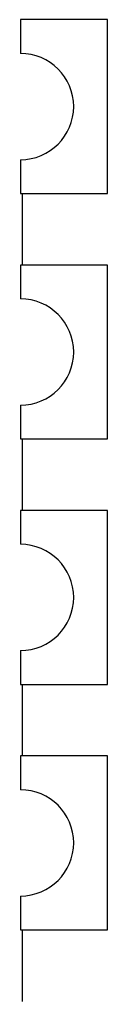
# Model space of a CAD drawing. Header units: millimetres. Extents: x 5 to 292, y 5 to 205.
# Drawn here: x 71.35 to 71.8, y 113.95 to 119.03 of the extents above; entities that cross this region are included whole.
import ezdxf

# ---------------------------------------------------------------- set-up
doc = ezdxf.new("R2010")
doc.units = ezdxf.units.MM

msp = doc.modelspace()

# ---------------------------------------------------------------- linework, layer by layer
at = {"color": 7, "linetype": 'Continuous', "lineweight": 25}
for p, q in [((71.8045, 119.0323), (71.3545, 119.0323)), ((71.3545, 119.0323), (71.3545, 118.8573)), ((71.3545, 119.0323), (71.3545, 119.0323)), ((71.8045, 118.1323), (71.8045, 119.0323)), ((71.3545, 118.3073), (71.3545, 118.1323)), ((71.3545, 118.3073), (71.3545, 118.3073)), ((71.3545, 118.1323), (71.8045, 118.1323)), ((71.3645, 118.1323), (71.3645, 117.7623)), ((71.8045, 117.7623), (71.3545, 117.7623)), ((71.3545, 117.7623), (71.3545, 117.5873)), ((71.3545, 117.7623), (71.3545, 117.7623)), ((71.8045, 116.8623), (71.8045, 117.7623)), ((71.3545, 117.0373), (71.3545, 116.8623)), ((71.3545, 117.0373), (71.3545, 117.0373)), ((71.3545, 116.8623), (71.8045, 116.8623)), ((71.3645, 116.8623), (71.3645, 116.4923)), ((71.8045, 116.4923), (71.3545, 116.4923)), ((71.3545, 116.4923), (71.3545, 116.4923)), ((71.3545, 116.4923), (71.3545, 116.3173)), ((71.8045, 115.5923), (71.8045, 116.4923)), ((71.3545, 115.7673), (71.3545, 115.5923)), ((71.3545, 115.7673), (71.3545, 115.7673)), ((71.3545, 115.5923), (71.8045, 115.5923)), ((71.3645, 115.5923), (71.3645, 115.2223)), ((71.8045, 115.2223), (71.3545, 115.2223)), ((71.3545, 115.2223), (71.3545, 115.0473)), ((71.3545, 115.2223), (71.3545, 115.2223)), ((71.8045, 114.3223), (71.8045, 115.2223)), ((71.3545, 114.4973), (71.3545, 114.3223)), ((71.3545, 114.4973), (71.3545, 114.4973)), ((71.3545, 114.3223), (71.8045, 114.3223)), ((71.3645, 114.3223), (71.3645, 113.9523))]:
    msp.add_line(p, q, dxfattribs=at)
for centre in [(71.3545, 118.5823), (71.3545, 117.3123), (71.3545, 116.0423), (71.3545, 114.7723)]:
    msp.add_arc(centre, 0.275, 270, 90, dxfattribs=at)

doc.saveas('drawing.dxf')
